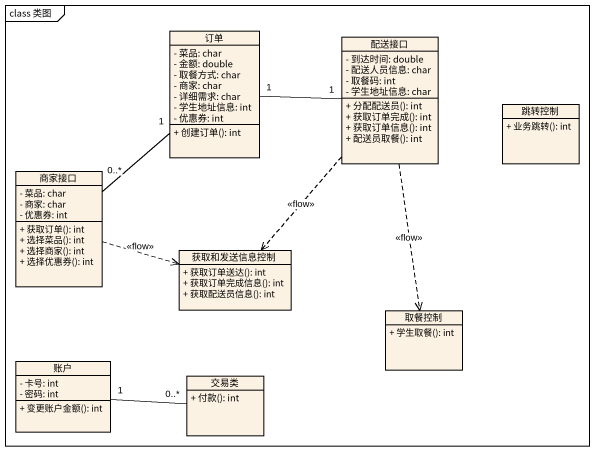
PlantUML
@startuml
mainframe class 类图
hide circle
hide empty members
skinparam classAttributeIconSize 0
class 订单 {
  - 菜品: char
  - 金额: double
  - 取餐方式: char
  - 商家: char
  - 详细需求: char
  - 学生地址信息: int
  - 优惠券: int
  + 创建订单(): int
}
class 配送接口 {
  - 到达时间: double
  - 配送人员信息: char
  - 取餐码: int
  - 学生地址信息: char
  + 分配配送员(): int
  + 获取订单完成(): int
  + 获取订单信息(): int
  + 配送员取餐(): int
}
class 跳转控制 {
  + 业务跳转(): int
}
class 商家接口 {
  - 菜品: char
  - 商家: char
  - 优惠券: int
  + 获取订单(): int
  + 选择菜品(): int
  + 选择商家(): int
  + 选择优惠券(): int
}
class 获取和发送信息控制 {
  + 获取订单送达(): int
  + 获取订单完成信息(): int
  + 获取配送员信息(): int
}
class 取餐控制 {
  + 学生取餐(): int
}
class 账户 {
  - 卡号: int
  - 密码: int
  + 变更账户金额(): int
}
class 交易类 {
  + 付款(): int
}
配送接口 "1" -left- "1" 订单
配送接口 ..> 获取和发送信息控制 : <<flow>>
配送接口 ..> 取餐控制 : <<flow>>
商家接口 "0..*" -up- "1" 订单
商家接口 .right.> 获取和发送信息控制 : <<flow>>
交易类 "0..*" -left- "1" 账户
@enduml
